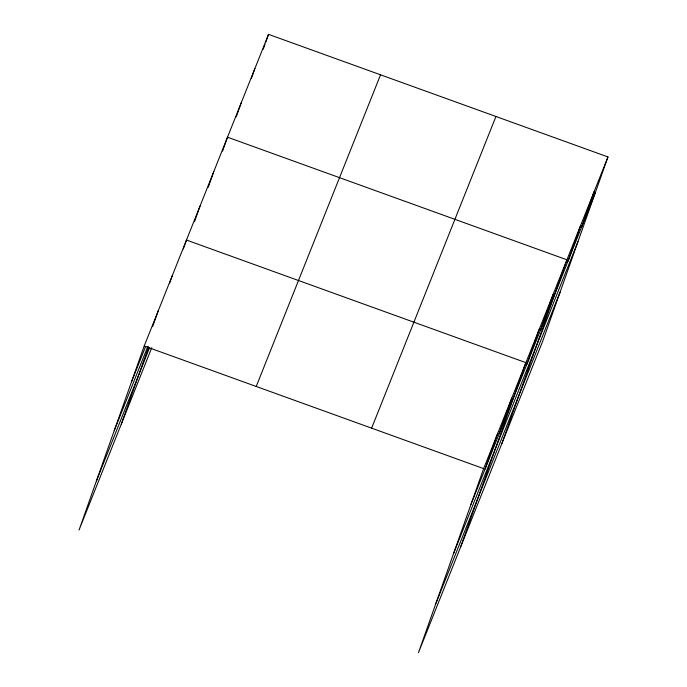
<?xml version="1.0" encoding="UTF-8"?>
<svg xmlns="http://www.w3.org/2000/svg" width="687" height="687" viewBox="0 0 687 687"><rect width="100%" height="100%" fill="white"/><g stroke="black" fill="none" stroke-linecap="round" stroke-linejoin="round"><path stroke-width="1.03" d="M607.961 156.954L483.639 468.62L418.469 652.65L542.79 340.992L607.961 156.954L268.531 34.35L144.21 346.008L79.039 530.046L151.784 347.674M152.66 326.608L158.302 310.687M169.569 283.327L172.385 275.367M121.307 424.077L148.624 346.952M183.309 249.003L186.478 240.046L525.907 362.65L460.737 546.689M194.515 221.686L200.157 205.765M208.195 187.396L213.829 171.484M222.571 151.131L227.5 137.194L566.938 259.806L501.768 443.836M236.251 116.842L241.18 102.913M251.33 78.584L254.851 68.631M263.241 49.275L265.01 44.303M265.714 42.311L268.531 34.35M485.048 469.118L497.732 433.299M499.131 433.798L511.815 397.971M526.903 364.187L539.587 328.369M540.575 329.906L553.258 294.088M567.926 261.343L580.609 225.525M581.597 227.062L594.289 191.235M131.526 381.826L145.618 346.506M114.205 430.74L147.86 346.36M96.36 481.132L149.568 347.742M256.217 386.472L380.546 74.814M371.624 428.156L495.945 116.498M470.956 504.438L595.277 192.772M453.635 553.344L577.956 241.687M435.79 603.736L560.111 292.078M144.21 346.008L483.639 468.62"/></g></svg>
